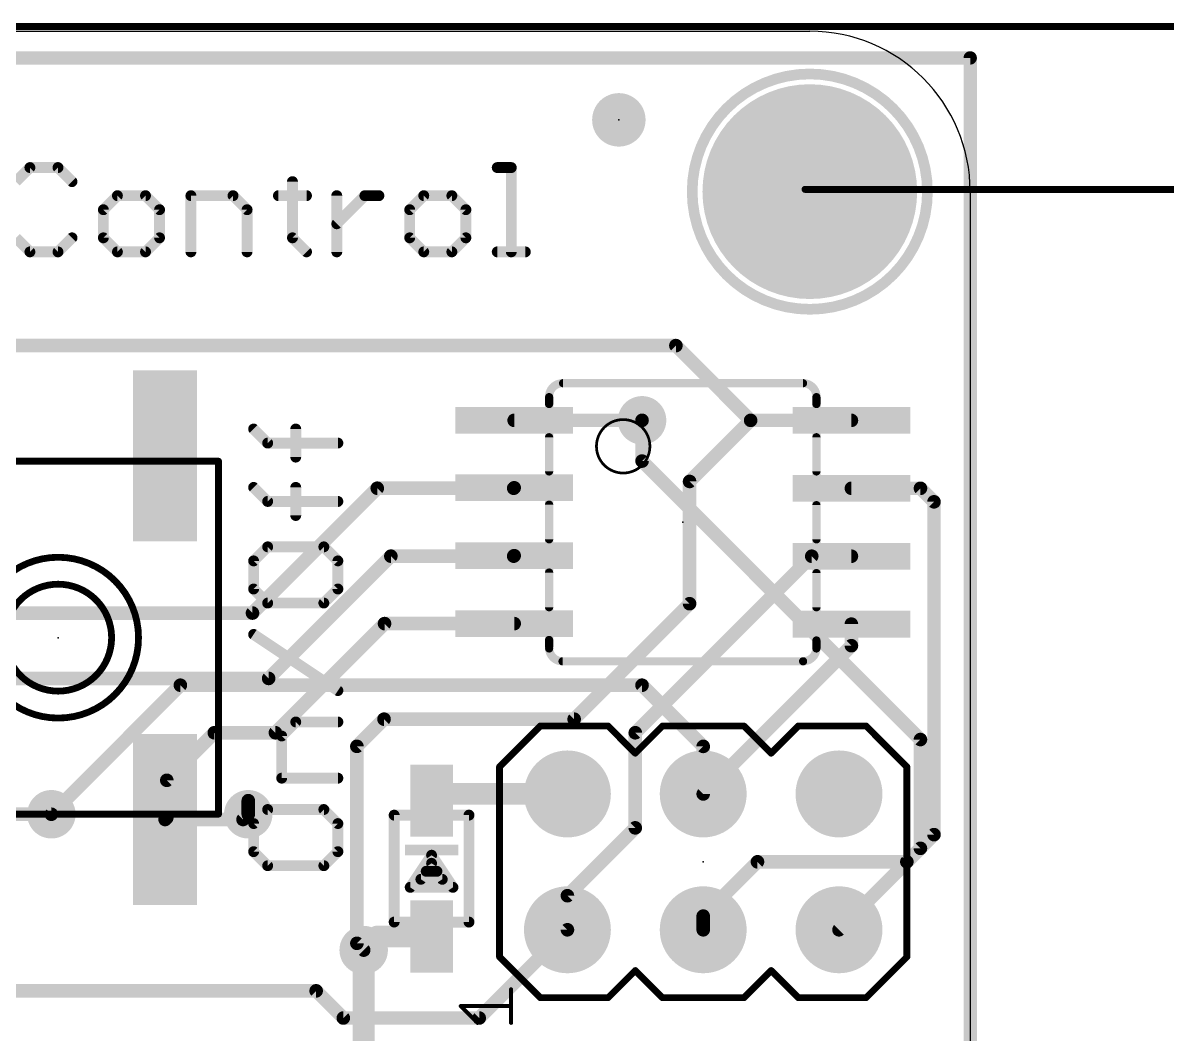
# Model space of a CAD drawing. Extents: x -12.5 to 70.1, y -12.4 to 85.2.
# Drawn here: x 27.28 to 48.68, y 66.25 to 85.16 of the extents above; entities that cross this region are included whole.
import ezdxf

# ---------------------------------------------------------------- set-up
doc = ezdxf.new("R2010")
doc.units = 0
for name, color, linetype in [('1', 12, 'CONTINUOUS'), ('16', 132, 'CONTINUOUS'), ('17', 110, 'CONTINUOUS'), ('18', 110, 'CONTINUOUS'), ('20', 53, 'CONTINUOUS'), ('21', 40, 'CONTINUOUS'), ('23', 53, 'CONTINUOUS'), ('47', 253, 'CONTINUOUS'), ('51', 253, 'CONTINUOUS')]:
    doc.layers.add(name, color=color, linetype=linetype)

# ---------------------------------------------------------------- blocks, each defined once
blk = doc.blocks.new('RECT')
blk.add_solid([(-0.5, -0.5), (0.5, -0.5), (-0.5, 0.5), (0.5, 0.5)])
blk = doc.blocks.new('PIE')
at = {"const_width": 0.5}
blk.add_lwpolyline([(0, -0.25, 1), (0, 0.25, 1), (0, -0.25)], format="xyb", dxfattribs=at)
blk = doc.blocks.new('ROUNDP')
at = {"const_width": 0.5}
blk.add_lwpolyline([(0, -0.25, 1), (0, 0.25, 1), (0, -0.25)], format="xyb", dxfattribs=at)
blk = doc.blocks.new('ROUNDV')
at = {"const_width": 0.5}
blk.add_lwpolyline([(0, -0.25, 1), (0, 0.25, 1), (0, -0.25)], format="xyb", dxfattribs=at)

msp = doc.modelspace()

# ---------------------------------------------------------------- linework, layer by layer
at = {"layer": '1'}
for points, const_width in [([(1.171, 79.121), (39.495, 79.121)], 0.254), ([(39.495, 79.121), (40.893, 77.723)], 0.254), ([(38.861, 77.723), (36.47, 77.723)], 0.254), ([(38.862, 77.724), (38.861, 77.723)], 0.254), ([(40.893, 77.723), (39.751, 76.581)], 0.254), ([(42.778, 77.723), (40.893, 77.723)], 0.254), ([(39.751, 76.581), (39.751, 74.295)], 0.254), ([(31.575, 74.12), (33.909, 76.454)], 0.254), ([(33.909, 76.454), (36.461, 76.454)], 0.254), ([(36.461, 76.454), (36.47, 76.463)], 0.254), ([(44.07, 76.453), (42.778, 76.453)], 0.254), ([(44.323, 76.2), (44.07, 76.453)], 0.254), ([(44.323, 69.977), (44.323, 76.2)], 0.254), ([(31.877, 72.898), (34.163, 75.184)], 0.254), ([(34.163, 75.184), (36.461, 75.184)], 0.254), ([(36.461, 75.184), (36.47, 75.193)], 0.254), ([(42.036, 75.183), (38.735, 71.882)], 0.254), ([(42.036, 75.183), (42.778, 75.183)], 0.254), ([(39.751, 74.295), (37.592, 72.136)], 0.254), ([(14.974, 74.12), (31.575, 74.12)], 0.254), ([(34.045, 73.923), (32.004, 71.882)], 0.254), ([(36.47, 73.923), (34.045, 73.923)], 0.254), ([(42.778, 73.913), (42.778, 73.51)], 0.254), ([(42.778, 73.51), (40.006, 70.738)], 0.254), ([(14.859, 72.898), (31.877, 72.898)], 0.254), ([(34.036, 72.136), (33.528, 71.628)], 0.254), ([(37.592, 72.136), (34.036, 72.136)], 0.254), ([(30.861, 71.882), (29.972, 70.993)], 0.254), ([(32.004, 71.882), (30.861, 71.882)], 0.254), ([(38.735, 71.882), (38.735, 70.104)], 0.254), ([(33.528, 71.628), (33.528, 67.945)], 0.254), ([(29.972, 70.993), (29.972, 70.292)], 0.254), ([(34.925, 70.612), (35.051, 70.738)], 0.4064), ([(35.051, 70.738), (37.466, 70.738)], 0.4064), ([(27.813, 70.358), (26.038, 70.358)], 0.254), ([(29.972, 70.292), (29.94, 70.26)], 0.254), ([(31.398, 70.26), (31.496, 70.358)], 0.254), ([(29.94, 70.26), (31.398, 70.26)], 0.254), ([(38.735, 70.104), (37.466, 68.835)], 0.254), ([(43.815, 69.469), (44.323, 69.977)], 0.254), ([(40.006, 68.454), (41.021, 69.469)], 0.254), ([(41.021, 69.469), (43.815, 69.469)], 0.254), ([(37.466, 68.835), (37.466, 68.198)], 0.254), ([(40.006, 68.198), (40.006, 68.454)], 0.254), ([(35.816, 66.548), (37.466, 68.198)], 0.254), ([(33.528, 67.945), (33.655, 67.818)], 0.254), ([(33.655, 67.818), (33.909, 68.072)], 0.4064), ([(33.909, 68.072), (34.925, 68.072)], 0.4064), ([(26.162, 67.056), (32.766, 67.056)], 0.254), ([(32.766, 67.056), (33.274, 66.548)], 0.254), ([(33.274, 66.548), (35.816, 66.548)], 0.254)]:
    msp.add_lwpolyline(points, dxfattribs=dict(at, const_width=const_width))
for points, const_width in [([(39.5399, 79.1659, 1), (39.4501, 79.0761)], 0.127), ([(39.495, 79.0575, 1), (39.495, 79.1845)], 0.127), ([(36.47, 77.7865, 1), (36.47, 77.6595)], 0.127), ([(38.8161, 77.7679, 1), (38.9059, 77.6781)], 0.127), ([(38.9069, 77.6791, 1), (38.8171, 77.7689)], 0.127), ([(38.861, 77.6595, 1), (38.861, 77.7865)], 0.127), ([(40.893, 77.7865, 1), (40.893, 77.6595)], 0.127), ([(40.9379, 77.6781, 1), (40.8481, 77.7679)], 0.127), ([(40.8481, 77.6781, 1), (40.9379, 77.7679)], 0.127), ([(42.778, 77.6595, 1), (42.778, 77.7865)], 0.127), ([(39.8145, 76.581, 1), (39.6875, 76.581)], 0.127), ([(39.7061, 76.6259, 1), (39.7959, 76.5361)], 0.127), ([(33.909, 76.5175, 1), (33.909, 76.3905)], 0.127), ([(33.9539, 76.4091, 1), (33.8641, 76.4989)], 0.127), ([(36.4161, 76.4989, 1), (36.5059, 76.4091)], 0.127), ([(36.5149, 76.4181, 1), (36.4251, 76.5079)], 0.127), ([(36.461, 76.3905, 1), (36.461, 76.5175)], 0.127), ([(42.778, 76.5165, 1), (42.778, 76.3895)], 0.127), ([(44.1149, 76.4979, 1), (44.0251, 76.4081)], 0.127), ([(44.07, 76.3895, 1), (44.07, 76.5165)], 0.127), ([(44.3865, 76.2, 1), (44.2595, 76.2)], 0.127), ([(44.2781, 76.1551, 1), (44.3679, 76.2449)], 0.127), ([(34.163, 75.2475, 1), (34.163, 75.1205)], 0.127), ([(34.2079, 75.1391, 1), (34.1181, 75.2289)], 0.127), ([(36.4161, 75.2289, 1), (36.5059, 75.1391)], 0.127), ([(36.5149, 75.1481, 1), (36.4251, 75.2379)], 0.127), ([(36.461, 75.1205, 1), (36.461, 75.2475)], 0.127), ([(42.036, 75.2465, 1), (42.036, 75.1195)], 0.127), ([(42.0809, 75.1381, 1), (41.9911, 75.2279)], 0.127), ([(42.778, 75.1195, 1), (42.778, 75.2465)], 0.127), ([(39.6875, 74.295, 1), (39.8145, 74.295)], 0.127), ([(39.7959, 74.2501, 1), (39.7061, 74.3399)], 0.127), ([(31.5301, 74.1649, 1), (31.6199, 74.0751)], 0.127), ([(31.575, 74.0565, 1), (31.575, 74.1835)], 0.127), ([(34.045, 73.9865, 1), (34.045, 73.8595)], 0.127), ([(34.0899, 73.8781, 1), (34.0001, 73.9679)], 0.127), ([(36.47, 73.8595, 1), (36.47, 73.9865)], 0.127), ([(42.8415, 73.913, 1), (42.7145, 73.913)], 0.127), ([(42.8229, 73.4651, 1), (42.7331, 73.5549)], 0.127), ([(42.7145, 73.51, 1), (42.8415, 73.51)], 0.127), ([(31.8321, 72.9429, 1), (31.9219, 72.8531)], 0.127), ([(31.877, 72.8345, 1), (31.877, 72.9615)], 0.127), ([(34.036, 72.1995, 1), (34.036, 72.0725)], 0.127), ([(34.0809, 72.0911, 1), (33.9911, 72.1809)], 0.127), ([(37.5471, 72.1809, 1), (37.6369, 72.0911)], 0.127), ([(37.592, 72.0725, 1), (37.592, 72.1995)], 0.127), ([(30.861, 71.9455, 1), (30.861, 71.8185)], 0.127), ([(30.9059, 71.8371, 1), (30.8161, 71.9269)], 0.127), ([(31.9591, 71.9269, 1), (32.0489, 71.8371)], 0.127), ([(32.004, 71.8185, 1), (32.004, 71.9455)], 0.127), ([(38.7985, 71.882, 1), (38.6715, 71.882)], 0.127), ([(38.6901, 71.9269, 1), (38.7799, 71.8371)], 0.127), ([(33.5915, 71.628, 1), (33.4645, 71.628)], 0.127), ([(33.4831, 71.6729, 1), (33.5729, 71.5831)], 0.127), ([(30.0355, 70.993, 1), (29.9085, 70.993)], 0.127), ([(29.9271, 71.0379, 1), (30.0169, 70.9481)], 0.127), ([(35.051, 70.8396, 1), (35.051, 70.6364)], 0.2032), ([(35.1228, 70.6662, 1), (34.9792, 70.8098)], 0.2032), ([(37.466, 70.6364, 1), (37.466, 70.8396)], 0.2032), ([(39.9611, 70.7829, 1), (40.0509, 70.6931)], 0.127), ([(34.8532, 70.6838, 1), (34.9968, 70.5402)], 0.2032), ([(27.813, 70.2945, 1), (27.813, 70.4215)], 0.127), ([(30.0169, 70.2471, 1), (29.9271, 70.3369)], 0.127), ([(31.5409, 70.3131, 1), (31.4511, 70.4029)], 0.127), ([(29.94, 70.3235, 1), (29.94, 70.1965)], 0.127), ([(29.8951, 70.3049, 1), (29.9849, 70.2151)], 0.127), ([(29.9085, 70.292, 1), (30.0355, 70.292)], 0.127), ([(31.3531, 70.3049, 1), (31.4429, 70.2151)], 0.127), ([(31.398, 70.1965, 1), (31.398, 70.3235)], 0.127), ([(38.7799, 70.0591, 1), (38.6901, 70.1489)], 0.127), ([(38.6715, 70.104, 1), (38.7985, 70.104)], 0.127), ([(44.2595, 69.977, 1), (44.3865, 69.977)], 0.127), ([(44.3679, 69.9321, 1), (44.2781, 70.0219)], 0.127), ([(41.021, 69.5325, 1), (41.021, 69.4055)], 0.127), ([(41.0659, 69.4241, 1), (40.9761, 69.5139)], 0.127), ([(43.7701, 69.5139, 1), (43.8599, 69.4241)], 0.127), ([(43.815, 69.4055, 1), (43.815, 69.5325)], 0.127), ([(37.5295, 68.835, 1), (37.4025, 68.835)], 0.127), ([(37.4211, 68.8799, 1), (37.5109, 68.7901)], 0.127), ([(40.0695, 68.454, 1), (39.9425, 68.454)], 0.127), ([(39.9611, 68.4989, 1), (40.0509, 68.4091)], 0.127), ([(37.5109, 68.1531, 1), (37.4211, 68.2429)], 0.127), ([(33.5729, 67.9899, 1), (33.4831, 67.9001)], 0.127), ([(33.909, 68.1736, 1), (33.909, 67.9704)], 0.2032), ([(33.9808, 68.0002, 1), (33.8372, 68.1438)], 0.2032), ([(34.925, 67.9704, 1), (34.925, 68.1736)], 0.2032), ([(37.4025, 68.198, 1), (37.5295, 68.198)], 0.127), ([(39.9425, 68.198, 1), (40.0695, 68.198)], 0.127), ([(33.4645, 67.945, 1), (33.5915, 67.945)], 0.127), ([(33.5832, 67.8898, 1), (33.7268, 67.7462)], 0.2032), ([(33.6101, 67.7731, 1), (33.6999, 67.8629)], 0.127), ([(32.8109, 67.1009, 1), (32.7211, 67.0111)], 0.127), ([(32.766, 66.9925, 1), (32.766, 67.1195)], 0.127), ([(33.274, 66.6115, 1), (33.274, 66.4845)], 0.127), ([(33.2291, 66.5031, 1), (33.3189, 66.5929)], 0.127), ([(35.7711, 66.5929, 1), (35.8609, 66.5031)], 0.127), ([(35.816, 66.4845, 1), (35.816, 66.6115)], 0.127)]:
    msp.add_lwpolyline(points, format="xyb", dxfattribs=dict(at, const_width=const_width))
at = {"layer": '16'}
for points, const_width in [([(0, 84.5), (45, 84.5)], 0.25), ([(45, 84.5), (45, 0)], 0.25), ([(38.862, 76.962), (38.862, 77.724)], 0.254), ([(44.069, 71.755), (38.862, 76.962)], 0.254), ([(30.226, 72.771), (27.813, 70.358)], 0.254), ([(38.862, 72.771), (30.226, 72.771)], 0.254), ([(40.006, 71.627), (38.862, 72.771)], 0.254), ([(40.006, 70.738), (40.006, 71.627)], 0.254), ([(44.069, 69.721), (44.069, 71.755)], 0.254), ([(31.496, 70.358), (31.496, 70.612)], 0.254), ([(42.546, 68.198), (44.069, 69.721)], 0.254), ([(33.655, 59.817), (33.655, 67.818)], 0.4064)]:
    msp.add_lwpolyline(points, dxfattribs=dict(at, const_width=const_width))
for points, const_width in [([(45.0625, 84.5, 1), (44.9375, 84.5)], 0.125), ([(45, 84.4375, 1), (45, 84.5625)], 0.125), ([(38.9255, 77.724, 1), (38.7985, 77.724)], 0.127), ([(38.9069, 77.0069, 1), (38.8171, 76.9171)], 0.127), ([(38.7985, 76.962, 1), (38.9255, 76.962)], 0.127), ([(30.226, 72.8345, 1), (30.226, 72.7075)], 0.127), ([(30.2709, 72.7261, 1), (30.1811, 72.8159)], 0.127), ([(38.9069, 72.8159, 1), (38.8171, 72.7261)], 0.127), ([(38.862, 72.7075, 1), (38.862, 72.8345)], 0.127), ([(40.0695, 71.627, 1), (39.9425, 71.627)], 0.127), ([(39.9611, 71.5821, 1), (40.0509, 71.6719)], 0.127), ([(44.1325, 71.755, 1), (44.0055, 71.755)], 0.127), ([(44.0241, 71.7101, 1), (44.1139, 71.7999)], 0.127), ([(31.5595, 70.612, 1), (31.4325, 70.612)], 0.127), ([(39.9425, 70.738, 1), (40.0695, 70.738)], 0.127), ([(27.7681, 70.4029, 1), (27.8579, 70.3131)], 0.127), ([(31.4325, 70.358, 1), (31.5595, 70.358)], 0.127), ([(44.0055, 69.721, 1), (44.1325, 69.721)], 0.127), ([(44.1139, 69.6761, 1), (44.0241, 69.7659)], 0.127), ([(42.5011, 68.2429, 1), (42.5909, 68.1531)], 0.127), ([(33.7566, 67.818, 1), (33.5534, 67.818)], 0.2032)]:
    msp.add_lwpolyline(points, format="xyb", dxfattribs=dict(at, const_width=const_width))
at = {"layer": '20'}
for p, q in [((3, 85), (42, 85)), ((45, 82), (45, 3))]:
    msp.add_line(p, q, dxfattribs=at)
msp.add_arc((42, 82), 3, 0, 90, dxfattribs=at)
at = {"layer": '21'}
for points, const_width in [([(42, 79.8, 1), (42, 84.2, 1), (42, 79.8)], 0.2), ([(27.4115, 82.5005, 1), (27.4115, 82.3989)], 0.1016), ([(27.4474, 82.4138, 1), (27.3755, 82.4857)], 0.1016), ([(27.9728, 82.4857, 1), (27.9009, 82.4138)], 0.1016), ([(27.9368, 82.3989, 1), (27.9368, 82.5005)], 0.1016), ([(36.1531, 82.5005, 1), (36.1531, 82.3989)], 0.1016), ([(36.4666, 82.4497, 1), (36.365, 82.4497)], 0.1016), ([(36.4158, 82.3989, 1), (36.4158, 82.5005)], 0.1016), ([(28.1636, 82.1511, 1), (28.2354, 82.223)], 0.1016), ([(32.3737, 82.1871, 1), (32.2721, 82.1871)], 0.1016), ([(29.0486, 81.9752, 1), (29.0486, 81.8736)], 0.1016), ([(29.0845, 81.8884, 1), (29.0127, 81.9603)], 0.1016), ([(29.6099, 81.9603, 1), (29.5381, 81.8884)], 0.1016), ([(29.574, 81.8736, 1), (29.574, 81.9752)], 0.1016), ([(30.4739, 81.9244, 1), (30.3723, 81.9244)], 0.1016), ([(30.4231, 81.9752, 1), (30.4231, 81.8736)], 0.1016), ([(31.2471, 81.9603, 1), (31.1752, 81.8884)], 0.1016), ([(31.2111, 81.8736, 1), (31.2111, 81.9752)], 0.1016), ([(32.0602, 81.9752, 1), (32.0602, 81.8736)], 0.1016), ([(32.5856, 81.8736, 1), (32.5856, 81.9752)], 0.1016), ([(33.2025, 81.9244, 1), (33.1009, 81.9244)], 0.1016), ([(33.677, 81.9752, 1), (33.677, 81.8736)], 0.1016), ([(33.713, 81.8884, 1), (33.6411, 81.9603)], 0.1016), ([(33.9397, 81.8736, 1), (33.9397, 81.9752)], 0.1016), ([(34.7787, 81.9752, 1), (34.7787, 81.8736)], 0.1016), ([(34.8146, 81.8884, 1), (34.7427, 81.9603)], 0.1016), ([(35.34, 81.9603, 1), (35.2681, 81.8884)], 0.1016), ([(35.304, 81.8736, 1), (35.304, 81.9752)], 0.1016), ([(28.8367, 81.6617, 1), (28.7351, 81.6617)], 0.1016), ([(29.8875, 81.6617, 1), (29.7859, 81.6617)], 0.1016), ([(31.5246, 81.6617, 1), (31.423, 81.6617)], 0.1016), ([(34.5668, 81.6617, 1), (34.4652, 81.6617)], 0.1016), ([(35.6175, 81.6617, 1), (35.5159, 81.6617)], 0.1016), ([(28.75, 81.6976, 1), (28.8218, 81.6258)], 0.1016), ([(29.8008, 81.6258, 1), (29.8726, 81.6976)], 0.1016), ([(31.4379, 81.6258, 1), (31.5098, 81.6976)], 0.1016), ([(34.48, 81.6976, 1), (34.5519, 81.6258)], 0.1016), ([(35.5308, 81.6258, 1), (35.6026, 81.6976)], 0.1016), ([(33.1157, 81.4349, 1), (33.1876, 81.3631)], 0.1016), ([(28.2354, 81.1004, 1), (28.1636, 81.1722)], 0.1016), ([(28.8218, 81.1722, 1), (28.75, 81.1004)], 0.1016), ([(28.7351, 81.1363, 1), (28.8367, 81.1363)], 0.1016), ([(29.7859, 81.1363, 1), (29.8875, 81.1363)], 0.1016), ([(29.8726, 81.1004, 1), (29.8008, 81.1722)], 0.1016), ([(32.3588, 81.1722, 1), (32.287, 81.1004)], 0.1016), ([(32.2721, 81.1363, 1), (32.3737, 81.1363)], 0.1016), ([(34.5519, 81.1722, 1), (34.48, 81.1004)], 0.1016), ([(34.4652, 81.1363, 1), (34.5668, 81.1363)], 0.1016), ([(35.5159, 81.1363, 1), (35.6175, 81.1363)], 0.1016), ([(35.6026, 81.1004, 1), (35.5308, 81.1722)], 0.1016), ([(27.4115, 80.9244, 1), (27.4115, 80.8228)], 0.1016), ([(27.3755, 80.8377, 1), (27.4474, 80.9095)], 0.1016), ([(27.9009, 80.9095, 1), (27.9728, 80.8377)], 0.1016), ([(27.9368, 80.8228, 1), (27.9368, 80.9244)], 0.1016), ([(29.0486, 80.9244, 1), (29.0486, 80.8228)], 0.1016), ([(29.0127, 80.8377, 1), (29.0845, 80.9095)], 0.1016), ([(29.5381, 80.9095, 1), (29.6099, 80.8377)], 0.1016), ([(29.574, 80.8228, 1), (29.574, 80.9244)], 0.1016), ([(30.3723, 80.8736, 1), (30.4739, 80.8736)], 0.1016), ([(31.423, 80.8736, 1), (31.5246, 80.8736)], 0.1016), ([(32.5497, 80.8377, 1), (32.6215, 80.9095)], 0.1016), ([(33.1009, 80.8736, 1), (33.2025, 80.8736)], 0.1016), ([(34.7787, 80.9244, 1), (34.7787, 80.8228)], 0.1016), ([(34.7427, 80.8377, 1), (34.8146, 80.9095)], 0.1016), ([(35.2681, 80.9095, 1), (35.34, 80.8377)], 0.1016), ([(35.304, 80.8228, 1), (35.304, 80.9244)], 0.1016), ([(36.1531, 80.9244, 1), (36.1531, 80.8228)], 0.1016), ([(36.365, 80.8736, 1), (36.4666, 80.8736)], 0.1016), ([(36.6785, 80.8228, 1), (36.6785, 80.9244)], 0.1016), ([(37.374, 78.418, 0.4142), (37.124, 78.168)], 0.1524), ([(37.384, 78.4561, 1), (37.384, 78.3799)], 0.0762), ([(42.124, 78.168, 0.4142), (41.874, 78.418)], 0.1524), ([(41.874, 78.3799, 1), (41.874, 78.4561)], 0.0762), ([(37.1621, 78.158, 1), (37.0859, 78.158)], 0.0762), ([(42.1621, 78.158, 1), (42.0859, 78.158)], 0.0762), ([(37.0859, 78.028, 1), (37.1621, 78.028)], 0.0762), ([(42.0859, 78.028, 1), (42.1621, 78.028)], 0.0762), ([(38.509, 76.738, 1), (38.509, 77.738, 1), (38.509, 76.738)], 0.0508), ([(31.6322, 77.5972, 1), (31.5603, 77.5254)], 0.1016), ([(32.4351, 77.5613, 1), (32.3335, 77.5613)], 0.1016), ([(37.1621, 77.408, 1), (37.0859, 77.408)], 0.0762), ([(42.1621, 77.408, 1), (42.0859, 77.408)], 0.0762), ([(31.8589, 77.3494, 1), (31.8589, 77.2478)], 0.1016), ([(31.823, 77.2627, 1), (31.8949, 77.3345)], 0.1016), ([(33.1724, 77.2478, 1), (33.1724, 77.3494)], 0.1016), ([(32.3335, 77.0359, 1), (32.4351, 77.0359)], 0.1016), ([(30.9718, 76.96, 1), (30.9083, 76.96)], 0.0635), ([(30.94, 76.9283, 1), (30.94, 76.9918)], 0.0635), ([(37.0859, 76.768, 1), (37.1621, 76.768)], 0.0762), ([(42.0859, 76.768, 1), (42.1621, 76.768)], 0.0762), ([(31.6322, 76.5058, 1), (31.5603, 76.4339)], 0.1016), ([(32.4351, 76.4699, 1), (32.3335, 76.4699)], 0.1016), ([(31.8589, 76.258, 1), (31.8589, 76.1564)], 0.1016), ([(31.823, 76.1712, 1), (31.8949, 76.2431)], 0.1016), ([(33.1724, 76.1564, 1), (33.1724, 76.258)], 0.1016), ([(37.1621, 76.148, 1), (37.0859, 76.148)], 0.0762), ([(42.1621, 76.138, 1), (42.0859, 76.138)], 0.0762), ([(32.3335, 75.9445, 1), (32.4351, 75.9445)], 0.1016), ([(31.8589, 75.4089, 1), (31.8589, 75.3073)], 0.1016), ([(31.8949, 75.3222, 1), (31.823, 75.394)], 0.1016), ([(32.9456, 75.394, 1), (32.8738, 75.3222)], 0.1016), ([(32.9097, 75.3073, 1), (32.9097, 75.4089)], 0.1016), ([(37.0859, 75.498, 1), (37.1621, 75.498)], 0.0762), ([(42.0859, 75.498, 1), (42.1621, 75.498)], 0.0762), ([(27.94, 72.1567, 1), (27.94, 75.1633, 1), (27.94, 72.1567)], 0.127), ([(31.5603, 75.1313, 1), (31.6322, 75.0595)], 0.1016), ([(31.6471, 75.0954, 1), (31.5455, 75.0954)], 0.1016), ([(33.2232, 75.0954, 1), (33.1216, 75.0954)], 0.1016), ([(33.1365, 75.0595, 1), (33.2083, 75.1313)], 0.1016), ([(37.1621, 74.878, 1), (37.0859, 74.878)], 0.0762), ([(42.1621, 74.868, 1), (42.0859, 74.868)], 0.0762), ([(27.94, 72.66, 1), (27.94, 74.66, 1), (27.94, 72.66)], 0.127), ([(31.6322, 74.6059, 1), (31.5603, 74.5341)], 0.1016), ([(31.5455, 74.57, 1), (31.6471, 74.57)], 0.1016), ([(33.1216, 74.57, 1), (33.2232, 74.57)], 0.1016), ([(33.2083, 74.5341, 1), (33.1365, 74.6059)], 0.1016), ([(31.8589, 74.3581, 1), (31.8589, 74.2565)], 0.1016), ([(31.823, 74.2714, 1), (31.8949, 74.3432)], 0.1016), ([(32.8738, 74.3432, 1), (32.9456, 74.2714)], 0.1016), ([(32.9097, 74.2565, 1), (32.9097, 74.3581)], 0.1016), ([(37.0859, 74.228, 1), (37.1621, 74.228)], 0.0762), ([(42.0859, 74.228, 1), (42.1621, 74.228)], 0.0762), ([(31.6244, 73.7632, 1), (31.5681, 73.6787)], 0.1016), ([(37.1621, 73.618, 1), (37.0859, 73.618)], 0.0762), ([(42.1621, 73.608, 1), (42.0859, 73.608)], 0.0762), ([(37.124, 73.468, 0.4142), (37.374, 73.218)], 0.1524), ([(37.0859, 73.488, 1), (37.1621, 73.488)], 0.0762), ([(41.874, 73.218, 0.4142), (42.124, 73.468)], 0.1524), ([(42.1621, 73.468, 1), (42.0859, 73.468)], 0.0762), ([(42.0859, 73.458, 1), (42.1621, 73.458)], 0.0762), ([(37.374, 73.2561, 1), (37.374, 73.1799)], 0.0762), ([(41.874, 73.2561, 1), (41.874, 73.1799)], 0.0762), ([(41.874, 73.1799, 1), (41.874, 73.2561)], 0.0762), ([(33.1442, 72.6279, 1), (33.2006, 72.7124)], 0.1016), ([(32.3843, 72.1346, 1), (32.3843, 72.033)], 0.1016), ([(32.4202, 72.0478, 1), (32.3484, 72.1197)], 0.1016), ([(33.1724, 72.033, 1), (33.1724, 72.1346)], 0.1016), ([(32.1724, 71.8211, 1), (32.0708, 71.8211)], 0.1016), ([(36.958, 72.0398, 1), (36.958, 71.9763)], 0.0635), ([(36.9805, 71.9855, 1), (36.9355, 72.0305)], 0.0635), ([(38.2505, 72.0305, 1), (38.2055, 71.9855)], 0.0635), ([(38.228, 71.9763, 1), (38.228, 72.0398)], 0.0635), ([(39.244, 72.0398, 1), (39.244, 71.9763)], 0.0635), ([(39.2665, 71.9855, 1), (39.2215, 72.0305)], 0.0635), ([(40.7905, 72.0305, 1), (40.7455, 71.9855)], 0.0635), ([(40.768, 71.9763, 1), (40.768, 72.0398)], 0.0635), ([(41.784, 72.0398, 1), (41.784, 71.9763)], 0.0635), ([(41.8065, 71.9855, 1), (41.7615, 72.0305)], 0.0635), ([(43.0765, 72.0305, 1), (43.0315, 71.9855)], 0.0635), ([(43.054, 71.9763, 1), (43.054, 72.0398)], 0.0635), ([(32.0857, 71.857, 1), (32.1576, 71.7852)], 0.1016), ([(38.7135, 71.5225, 1), (38.7585, 71.4775)], 0.0635), ([(38.7135, 71.4775, 1), (38.7585, 71.5225)], 0.0635), ([(41.2535, 71.5225, 1), (41.2985, 71.4775)], 0.0635), ([(41.2535, 71.4775, 1), (41.2985, 71.5225)], 0.0635), ([(36.1735, 71.2685, 1), (36.2185, 71.2235)], 0.0635), ([(36.2278, 71.246, 1), (36.1643, 71.246)], 0.0635), ([(43.8478, 71.246, 1), (43.7843, 71.246)], 0.0635), ([(43.7935, 71.2235, 1), (43.8385, 71.2685)], 0.0635), ([(32.1216, 71.0838, 1), (32.1216, 70.9822)], 0.1016), ([(32.0708, 71.033, 1), (32.1724, 71.033)], 0.1016), ([(33.1724, 70.9822, 1), (33.1724, 71.0838)], 0.1016), ([(30.94, 70.3282, 1), (30.94, 70.3918)], 0.0635), ([(31.8589, 70.4974, 1), (31.8589, 70.3958)], 0.1016), ([(31.8949, 70.4107, 1), (31.823, 70.4825)], 0.1016), ([(32.9456, 70.4825, 1), (32.8738, 70.4107)], 0.1016), ([(32.9097, 70.3958, 1), (32.9097, 70.4974)], 0.1016), ([(34.2758, 70.342, 1), (34.1742, 70.342)], 0.1016), ([(35.6758, 70.342, 1), (35.5742, 70.342)], 0.1016), ([(30.9083, 70.36, 1), (30.9718, 70.36)], 0.0635), ([(31.5603, 70.2198, 1), (31.6322, 70.148)], 0.1016), ([(31.6471, 70.1839, 1), (31.5455, 70.1839)], 0.1016), ([(33.2232, 70.1839, 1), (33.1216, 70.1839)], 0.1016), ([(33.1365, 70.148, 1), (33.2083, 70.2198)], 0.1016), ([(31.6322, 69.6945, 1), (31.5603, 69.6226)], 0.1016), ([(31.5455, 69.6585, 1), (31.6471, 69.6585)], 0.1016), ([(33.1216, 69.6585, 1), (33.2232, 69.6585)], 0.1016), ([(33.2083, 69.6226, 1), (33.1365, 69.6945)], 0.1016), ([(34.9673, 69.6202, 1), (34.8827, 69.5638)], 0.1016), ([(34.9673, 69.5638, 1), (34.8827, 69.6202)], 0.1016), ([(31.8589, 69.4466, 1), (31.8589, 69.345)], 0.1016), ([(31.823, 69.3599, 1), (31.8949, 69.4318)], 0.1016), ([(32.8738, 69.4318, 1), (32.9456, 69.3599)], 0.1016), ([(32.9097, 69.345, 1), (32.9097, 69.4466)], 0.1016), ([(34.8245, 69.342, 1), (34.8245, 69.2404)], 0.1016), ([(34.9673, 69.4702, 1), (34.8827, 69.4138)], 0.1016), ([(34.9673, 69.4138, 1), (34.8827, 69.4702)], 0.1016), ([(35.0255, 69.2404, 1), (35.0255, 69.342)], 0.1016), ([(34.725, 69.1928, 1), (34.725, 69.0912)], 0.1016), ([(34.6827, 69.1702, 1), (34.7673, 69.1138)], 0.1016), ([(35.0827, 69.1138, 1), (35.1673, 69.1702)], 0.1016), ([(35.125, 69.0912, 1), (35.125, 69.1928)], 0.1016), ([(34.525, 69.0428, 1), (34.525, 68.9412)], 0.1016), ([(34.4827, 69.0202, 1), (34.5673, 68.9638)], 0.1016), ([(35.2827, 68.9638, 1), (35.3673, 69.0202)], 0.1016), ([(35.325, 68.9412, 1), (35.325, 69.0428)], 0.1016), ([(34.1742, 68.342, 1), (34.2758, 68.342)], 0.1016), ([(35.5742, 68.342, 1), (35.6758, 68.342)], 0.1016), ([(36.2185, 67.7125, 1), (36.1735, 67.6675)], 0.0635), ([(36.1643, 67.69, 1), (36.2278, 67.69)], 0.0635), ([(43.7843, 67.69, 1), (43.8478, 67.69)], 0.0635), ([(43.8385, 67.6675, 1), (43.7935, 67.7125)], 0.0635), ([(38.7585, 67.4585, 1), (38.7135, 67.4135)], 0.0635), ([(38.7585, 67.4135, 1), (38.7135, 67.4585)], 0.0635), ([(41.2985, 67.4585, 1), (41.2535, 67.4135)], 0.0635), ([(41.2985, 67.4135, 1), (41.2535, 67.4585)], 0.0635), ([(36.431, 67.0852, 1), (36.3929, 67.0852)], 0.0381), ([(35.4848, 66.7851, 1), (35.4578, 66.7582)], 0.0381), ([(35.4713, 66.7907, 1), (35.4713, 66.7526)], 0.0381), ([(36.4119, 66.7526, 1), (36.4119, 66.7907)], 0.0381), ([(36.958, 66.9597, 1), (36.958, 66.8962)], 0.0635), ([(36.9355, 66.9055, 1), (36.9805, 66.9505)], 0.0635), ([(38.2055, 66.9505, 1), (38.2505, 66.9055)], 0.0635), ([(38.228, 66.8962, 1), (38.228, 66.9597)], 0.0635), ([(39.244, 66.9597, 1), (39.244, 66.8962)], 0.0635), ([(39.2215, 66.9055, 1), (39.2665, 66.9505)], 0.0635), ([(40.7455, 66.9505, 1), (40.7905, 66.9055)], 0.0635), ([(40.768, 66.8962, 1), (40.768, 66.9597)], 0.0635), ([(41.784, 66.9597, 1), (41.784, 66.8962)], 0.0635), ([(41.7615, 66.9055, 1), (41.8065, 66.9505)], 0.0635), ([(43.0315, 66.9505, 1), (43.0765, 66.9055)], 0.0635), ([(43.054, 66.8962, 1), (43.054, 66.9597)], 0.0635), ([(35.7714, 66.4446, 1), (35.7983, 66.4716)], 0.0381), ([(36.3929, 66.4581, 1), (36.431, 66.4581)], 0.0381)]:
    msp.add_lwpolyline(points, format="xyb", dxfattribs=dict(at, const_width=const_width))
for points, const_width in [([(27.4115, 82.4497), (27.1488, 82.1871)], 0.2032), ([(27.9368, 82.4497), (27.4115, 82.4497)], 0.2032), ([(28.1995, 82.1871), (27.9368, 82.4497)], 0.2032), ([(36.1531, 82.4497), (36.4158, 82.4497)], 0.2032), ([(36.4158, 82.4497), (36.4158, 80.8736)], 0.2032), ([(32.3229, 82.1871), (32.3229, 81.1363)], 0.2032), ([(29.0486, 81.9244), (28.7859, 81.6617)], 0.2032), ([(29.574, 81.9244), (29.0486, 81.9244)], 0.2032), ([(29.8367, 81.6617), (29.574, 81.9244)], 0.2032), ([(30.4231, 80.8736), (30.4231, 81.9244)], 0.2032), ([(30.4231, 81.9244), (31.2111, 81.9244)], 0.2032), ([(31.2111, 81.9244), (31.4738, 81.6617)], 0.2032), ([(32.0602, 81.9244), (32.5856, 81.9244)], 0.2032), ([(33.1517, 80.8736), (33.1517, 81.9244)], 0.2032), ([(33.1517, 81.399), (33.677, 81.9244)], 0.2032), ([(33.677, 81.9244), (33.9397, 81.9244)], 0.2032), ([(34.7787, 81.9244), (34.516, 81.6617)], 0.2032), ([(35.304, 81.9244), (34.7787, 81.9244)], 0.2032), ([(35.5667, 81.6617), (35.304, 81.9244)], 0.2032), ([(28.7859, 81.6617), (28.7859, 81.1363)], 0.2032), ([(29.8367, 81.1363), (29.8367, 81.6617)], 0.2032), ([(31.4738, 81.6617), (31.4738, 80.8736)], 0.2032), ([(34.516, 81.6617), (34.516, 81.1363)], 0.2032), ([(35.5667, 81.1363), (35.5667, 81.6617)], 0.2032), ([(27.1488, 81.1363), (27.4115, 80.8736)], 0.2032), ([(27.9368, 80.8736), (28.1995, 81.1363)], 0.2032), ([(28.7859, 81.1363), (29.0486, 80.8736)], 0.2032), ([(29.574, 80.8736), (29.8367, 81.1363)], 0.2032), ([(32.3229, 81.1363), (32.5856, 80.8736)], 0.2032), ([(34.516, 81.1363), (34.7787, 80.8736)], 0.2032), ([(35.304, 80.8736), (35.5667, 81.1363)], 0.2032), ([(27.4115, 80.8736), (27.9368, 80.8736)], 0.2032), ([(29.0486, 80.8736), (29.574, 80.8736)], 0.2032), ([(34.7787, 80.8736), (35.304, 80.8736)], 0.2032), ([(36.1531, 80.8736), (36.6785, 80.8736)], 0.2032), ([(41.874, 78.418), (37.384, 78.418)], 0.1524), ([(37.124, 78.028), (37.124, 78.158)], 0.1524), ([(42.124, 78.028), (42.124, 78.158)], 0.1524), ([(31.8589, 77.2986), (31.5963, 77.5613)], 0.2032), ([(32.3843, 77.0359), (32.3843, 77.5613)], 0.2032), ([(37.124, 76.768), (37.124, 77.408)], 0.1524), ([(42.124, 77.408), (42.124, 76.768)], 0.1524), ([(33.1724, 77.2986), (31.8589, 77.2986)], 0.2032), ([(24.94, 76.96), (30.94, 76.96)], 0.127), ([(30.94, 76.96), (30.94, 70.36)], 0.127), ([(31.8589, 76.2072), (31.5963, 76.4699)], 0.2032), ([(32.3843, 75.9445), (32.3843, 76.4699)], 0.2032), ([(33.1724, 76.2072), (31.8589, 76.2072)], 0.2032), ([(37.124, 75.498), (37.124, 76.148)], 0.1524), ([(42.124, 76.138), (42.124, 75.498)], 0.1524), ([(31.8589, 75.3581), (31.5963, 75.0954)], 0.2032), ([(32.9097, 75.3581), (31.8589, 75.3581)], 0.2032), ([(33.1724, 75.0954), (32.9097, 75.3581)], 0.2032), ([(31.5963, 75.0954), (31.5963, 74.57)], 0.2032), ([(33.1724, 74.57), (33.1724, 75.0954)], 0.2032), ([(37.124, 74.228), (37.124, 74.878)], 0.1524), ([(42.124, 74.868), (42.124, 74.228)], 0.1524), ([(31.5963, 74.57), (31.8589, 74.3073)], 0.2032), ([(32.9097, 74.3073), (33.1724, 74.57)], 0.2032), ([(31.8589, 74.3073), (32.9097, 74.3073)], 0.2032), ([(33.1724, 72.6702), (31.5963, 73.7209)], 0.2032), ([(37.124, 73.618), (37.124, 73.488)], 0.1524), ([(42.124, 73.608), (42.124, 73.458)], 0.1524), ([(37.374, 73.218), (41.874, 73.218)], 0.1524), ([(32.1216, 71.8211), (32.3843, 72.0838)], 0.2032), ([(32.3843, 72.0838), (33.1724, 72.0838)], 0.2032), ([(32.1216, 71.033), (32.1216, 71.8211)], 0.2032), ([(36.196, 71.246), (36.958, 72.008)], 0.127), ([(36.958, 72.008), (38.228, 72.008)], 0.127), ([(38.228, 72.008), (38.736, 71.5)], 0.127), ([(38.736, 71.5), (39.244, 72.008)], 0.127), ([(39.244, 72.008), (40.768, 72.008)], 0.127), ([(40.768, 72.008), (41.276, 71.5)], 0.127), ([(41.276, 71.5), (41.784, 72.008)], 0.127), ([(41.784, 72.008), (43.054, 72.008)], 0.127), ([(43.054, 72.008), (43.816, 71.246)], 0.127), ([(36.196, 67.69), (36.196, 71.246)], 0.127), ([(43.816, 71.246), (43.816, 67.69)], 0.127), ([(33.1724, 71.033), (32.1216, 71.033)], 0.2032), ([(30.94, 70.36), (24.94, 70.36)], 0.127), ([(31.8589, 70.4466), (31.5963, 70.1839)], 0.2032), ([(32.9097, 70.4466), (31.8589, 70.4466)], 0.2032), ([(33.1724, 70.1839), (32.9097, 70.4466)], 0.2032), ([(34.225, 68.342), (34.225, 70.342)], 0.2032), ([(35.625, 70.342), (35.625, 68.342)], 0.2032), ([(31.5963, 70.1839), (31.5963, 69.6585)], 0.2032), ([(33.1724, 69.6585), (33.1724, 70.1839)], 0.2032), ([(31.5963, 69.6585), (31.8589, 69.3958)], 0.2032), ([(32.9097, 69.3958), (33.1724, 69.6585)], 0.2032), ([(34.525, 68.992), (34.925, 69.592)], 0.2032), ([(34.925, 69.592), (35.325, 68.992)], 0.2032), ([(31.8589, 69.3958), (32.9097, 69.3958)], 0.2032), ([(34.725, 69.142), (34.925, 69.442)], 0.2032), ([(34.8245, 69.2912), (35.0255, 69.2912)], 0.2032), ([(34.925, 69.442), (35.125, 69.142)], 0.2032), ([(35.125, 69.142), (34.725, 69.142)], 0.2032), ([(35.325, 68.992), (34.525, 68.992)], 0.2032), ([(36.958, 66.928), (36.196, 67.69)], 0.127), ([(43.816, 67.69), (43.054, 66.928)], 0.127), ([(38.736, 67.436), (38.228, 66.928)], 0.127), ([(39.244, 66.928), (38.736, 67.436)], 0.127), ([(41.276, 67.436), (40.768, 66.928)], 0.127), ([(41.784, 66.928), (41.276, 67.436)], 0.127), ([(36.4119, 66.4581), (36.4119, 67.0852)], 0.0762), ([(35.7848, 66.4581), (35.4713, 66.7716)], 0.0762), ([(35.4713, 66.7716), (36.4119, 66.7716)], 0.0762), ([(38.228, 66.928), (36.958, 66.928)], 0.127), ([(40.768, 66.928), (39.244, 66.928)], 0.127), ([(43.054, 66.928), (41.784, 66.928)], 0.127)]:
    msp.add_lwpolyline(points, dxfattribs=dict(at, const_width=const_width))
at = {"layer": '23'}
for p in [(38.428, 83.342), (42, 82), (39.624, 75.818), (27.94, 73.66), (40.006, 69.468), (34.925, 69.342)]:
    msp.add_point(p, dxfattribs=at)
at = {"layer": '47', "const_width": 0.13}
for points in [[(25.908, 85.09), (70.022, 85.09)], [(41.91, 82.042), (64.942, 82.042)]]:
    msp.add_lwpolyline(points, dxfattribs=at)
at = {"layer": '47', "const_width": 0.065}
msp.add_lwpolyline([(41.91, 82.0745, 1), (41.91, 82.0095)], format="xyb", dxfattribs=at)
at = {"layer": '51'}
for points, const_width in [([(37.124, 73.458), (37.124, 78.158)], 0.1524), ([(42.124, 78.158), (42.124, 73.458)], 0.1524), ([(34.225, 70.342), (35.625, 70.342)], 0.2032), ([(35.625, 68.342), (34.225, 68.342)], 0.2032)]:
    msp.add_lwpolyline(points, dxfattribs=dict(at, const_width=const_width))
for points, const_width in [([(37.1621, 78.158, 1), (37.0859, 78.158)], 0.0762), ([(42.1621, 78.158, 1), (42.0859, 78.158)], 0.0762), ([(37.0859, 73.458, 1), (37.1621, 73.458)], 0.0762), ([(42.0859, 73.458, 1), (42.1621, 73.458)], 0.0762), ([(34.225, 70.3928, 1), (34.225, 70.2912)], 0.1016), ([(35.625, 70.2912, 1), (35.625, 70.3928)], 0.1016), ([(34.225, 68.3928, 1), (34.225, 68.2912)], 0.1016), ([(35.625, 68.2912, 1), (35.625, 68.3928)], 0.1016)]:
    msp.add_lwpolyline(points, format="xyb", dxfattribs=dict(at, const_width=const_width))

# ---------------------------------------------------------------- block references
at = {"layer": '1'}
msp.add_blockref('PIE', (38.428, 83.342), dxfattribs=at)
for p, xscale, yscale, rotation in [((29.94, 77.06), 3.2, 1.2, 90), ((36.47, 77.723), 0.5, 2.2, 270), ((42.778, 77.723), 0.5, 2.2, 270), ((36.47, 76.463), 0.5, 2.2, 270), ((42.778, 76.453), 0.5, 2.2, 270), ((36.47, 75.193), 0.5, 2.2, 270), ((42.778, 75.183), 0.5, 2.2, 270), ((36.47, 73.923), 0.5, 2.2, 270), ((42.778, 73.913), 0.5, 2.2, 270), ((29.94, 70.26), 3.2, 1.2, 90), ((34.925, 70.612), 1.35, 0.8, 270), ((34.925, 68.072), 1.35, 0.8, 270)]:
    msp.add_blockref('RECT', p, dxfattribs=dict(at, xscale=xscale, yscale=yscale, rotation=rotation))
at = {"layer": '17', "xscale": 4.016, "yscale": 4.016}
msp.add_blockref('ROUNDP', (42, 82), dxfattribs=at)
msp.add_blockref('ROUNDP', (42, 82), dxfattribs=at)
at = {"layer": '17', "xscale": 1.6256, "yscale": 1.6256, "rotation": 90}
for p in [(37.466, 70.738), (37.466, 70.738), (40.006, 70.738), (40.006, 70.738), (42.546, 70.738), (42.546, 70.738), (37.466, 68.198), (37.466, 68.198), (40.006, 68.198), (40.006, 68.198), (42.546, 68.198), (42.546, 68.198)]:
    msp.add_blockref('ROUNDP', p, dxfattribs=at)
at = {"layer": '18', "xscale": 0.9064, "yscale": 0.9064}
for p in [(38.862, 77.724), (38.862, 77.724), (27.813, 70.358), (27.813, 70.358), (31.496, 70.358), (31.496, 70.358), (33.655, 67.818), (33.655, 67.818)]:
    msp.add_blockref('ROUNDV', p, dxfattribs=at)
at = {"layer": '21', "xscale": 0.2, "rotation": 270}
msp.add_blockref('RECT', (34.925, 69.692), dxfattribs=at)
at = {"layer": '51', "xscale": 0.35, "yscale": 0.9, "rotation": 270}
for p in [(36.674, 77.723), (42.574, 77.723), (36.674, 76.463), (42.574, 76.453), (36.674, 75.193), (42.574, 75.183), (36.674, 73.923), (42.574, 73.913)]:
    msp.add_blockref('RECT', p, dxfattribs=at)

doc.saveas('drawing.dxf')
